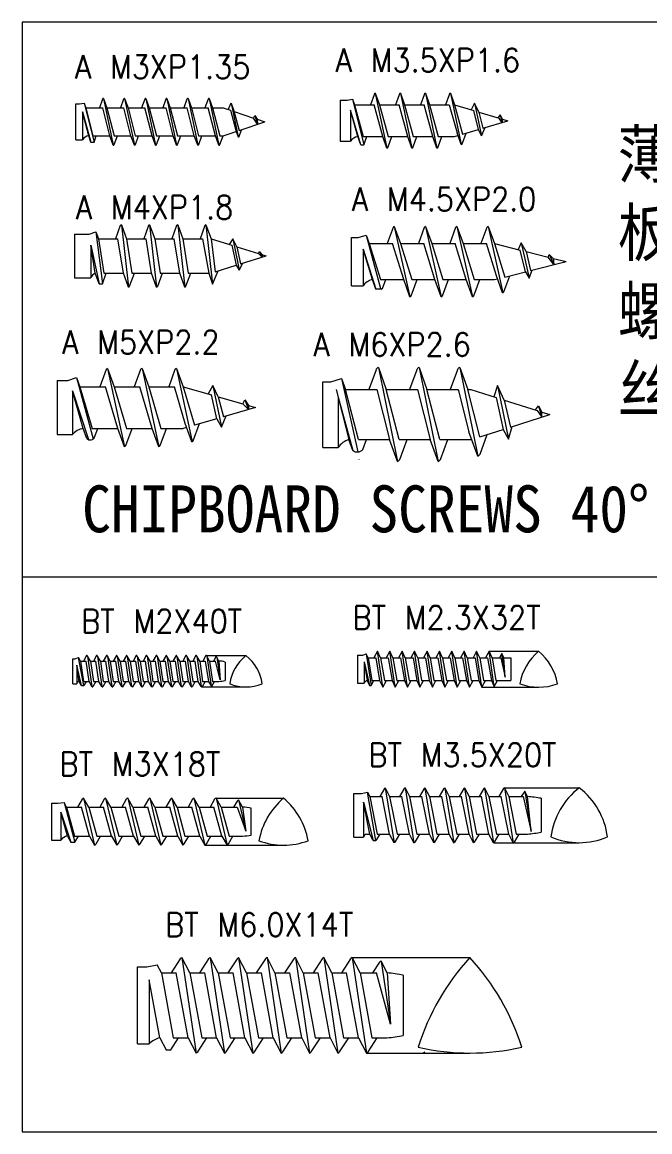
# Model space of a CAD drawing. Header units: millimetres. Extents: x 1190 to 1493, y 468 to 700.
# Drawn here: x 1295.4 to 1335.6, y 468.5 to 539.4 of the extents above; entities that cross this region are included whole.
import ezdxf

# ---------------------------------------------------------------- set-up
doc = ezdxf.new("R2010")
doc.units = ezdxf.units.MM
doc.styles.add('数字', font='txt.shx', dxfattribs={"width": 0.9, "height": 3, "bigfont": 'gbcbig.shx'})

msp = doc.modelspace()

# ---------------------------------------------------------------- linework, layer by layer
at = {"lineweight": 5, "ltscale": 0.5}
for p, q in [((1318.011, 534.85), (1318.281, 534.11)), ((1318.011, 534.85), (1318.753, 531.35)), ((1319.611, 534.85), (1319.881, 534.11)), ((1319.611, 534.85), (1320.353, 531.35)), ((1321.211, 534.85), (1321.481, 534.11)), ((1321.211, 534.85), (1321.953, 531.35)), ((1322.811, 534.85), (1323.081, 534.11)), ((1322.811, 534.85), (1323.504, 531.581)), ((1298.87, 534.176), (1299.11, 534.176)), ((1298.87, 531.876), (1298.87, 534.176)), ((1299.11, 534.176), (1299.396, 534.226)), ((1299.396, 534.226), (1299.506, 533.926)), ((1299.396, 534.226), (1300.03, 531.725)), ((1300.572, 534.484), (1300.369, 533.926)), ((1300.637, 534.526), (1300.856, 533.926)), ((1300.637, 534.526), (1301.258, 531.526)), ((1301.922, 534.484), (1301.719, 533.926)), ((1301.987, 534.526), (1302.206, 533.926)), ((1301.987, 534.526), (1302.608, 531.526)), ((1303.272, 534.484), (1303.069, 533.926)), ((1303.337, 534.526), (1303.556, 533.926)), ((1303.337, 534.526), (1303.958, 531.526)), ((1304.622, 534.484), (1304.419, 533.926)), ((1304.687, 534.526), (1304.906, 533.926)), ((1304.687, 534.526), (1305.308, 531.526)), ((1305.972, 534.484), (1305.769, 533.926)), ((1306.037, 534.526), (1306.256, 533.926)), ((1306.037, 534.526), (1306.658, 531.526)), ((1307.322, 534.484), (1307.119, 533.926)), ((1307.387, 534.526), (1307.606, 533.926)), ((1307.387, 534.526), (1308.008, 531.526)), ((1308.749, 534.183), (1308.614, 533.812)), ((1308.801, 534.217), (1308.975, 533.74)), ((1308.801, 534.217), (1309.248, 532.059)), ((1315.754, 534.41), (1316.201, 534.41)), ((1315.754, 534.41), (1315.754, 531.79)), ((1316.201, 534.41), (1316.546, 534.48)), ((1316.546, 534.48), (1316.681, 534.11)), ((1316.546, 534.48), (1317.277, 531.553)), ((1317.93, 534.763), (1317.692, 534.11)), ((1319.53, 534.763), (1319.292, 534.11)), ((1321.13, 534.763), (1320.892, 534.11)), ((1322.73, 534.763), (1322.492, 534.11)), ((1324.356, 534.217), (1324.148, 533.793)), ((1324.356, 534.217), (1324.798, 532.132)), ((1324.625, 533.652), (1324.356, 534.217)), ((1299.689, 532.126), (1299.299, 533.664)), ((1299.299, 533.664), (1299.299, 531.876)), ((1299.299, 533.664), (1299.835, 531.725)), ((1299.506, 533.926), (1300.582, 533.926)), ((1299.506, 533.926), (1299.963, 532.126)), ((1301.039, 532.126), (1300.582, 533.926)), ((1300.856, 533.926), (1301.932, 533.926)), ((1300.856, 533.926), (1301.313, 532.126)), ((1302.389, 532.126), (1301.932, 533.926)), ((1302.206, 533.926), (1303.282, 533.926)), ((1302.206, 533.926), (1302.663, 532.126)), ((1303.739, 532.126), (1303.282, 533.926)), ((1303.556, 533.926), (1304.013, 532.126)), ((1303.556, 533.926), (1304.632, 533.926)), ((1305.089, 532.126), (1304.632, 533.926)), ((1304.906, 533.926), (1305.363, 532.126)), ((1304.906, 533.926), (1305.982, 533.926)), ((1306.439, 532.126), (1305.982, 533.926)), ((1306.256, 533.926), (1307.332, 533.926)), ((1306.256, 533.926), (1306.713, 532.126)), ((1307.789, 532.126), (1307.332, 533.926)), ((1307.606, 533.926), (1308.276, 533.926)), ((1307.606, 533.926), (1308.063, 532.126)), ((1308.276, 533.926), (1308.751, 533.766)), ((1308.751, 533.766), (1309.116, 532.409)), ((1308.975, 533.74), (1309.297, 532.47)), ((1308.988, 533.686), (1310.23, 533.268)), ((1310.23, 533.268), (1310.318, 533.434)), ((1310.318, 533.434), (1310.488, 532.871)), ((1310.318, 533.434), (1310.459, 533.191)), ((1316.883, 532.09), (1316.426, 533.767)), ((1316.426, 533.767), (1316.426, 531.79)), ((1317.078, 531.553), (1316.426, 533.767)), ((1316.681, 534.11), (1317.933, 534.11)), ((1316.681, 534.11), (1317.231, 532.09)), ((1318.483, 532.09), (1317.933, 534.11)), ((1318.281, 534.11), (1319.533, 534.11)), ((1318.281, 534.11), (1318.831, 532.09)), ((1320.083, 532.09), (1319.533, 534.11)), ((1319.881, 534.11), (1321.133, 534.11)), ((1319.881, 534.11), (1320.431, 532.09)), ((1321.683, 532.09), (1321.133, 534.11)), ((1321.481, 534.11), (1322.031, 532.09)), ((1321.481, 534.11), (1322.733, 534.11)), ((1322.733, 534.11), (1323.234, 532.321)), ((1323.081, 534.11), (1323.59, 532.241)), ((1323.081, 534.11), (1324.306, 533.746)), ((1324.603, 532.541), (1324.306, 533.746)), ((1324.625, 533.652), (1325.934, 533.263)), ((1324.625, 533.652), (1324.89, 532.626)), ((1325.988, 533.476), (1325.842, 533.291)), ((1325.988, 533.476), (1326.092, 532.983)), ((1326.145, 533.201), (1325.988, 533.476)), ((1309.297, 532.47), (1310.948, 533.026)), ((1310.488, 532.871), (1310.23, 533.268)), ((1310.459, 533.191), (1310.948, 533.026)), ((1310.459, 533.191), (1310.488, 532.871)), ((1324.89, 532.626), (1326.487, 533.1)), ((1326.092, 532.983), (1325.934, 533.263)), ((1326.145, 533.201), (1326.092, 532.983)), ((1326.145, 533.201), (1326.487, 533.1)), ((1299.835, 531.725), (1299.689, 532.126)), ((1299.963, 532.126), (1301.039, 532.126)), ((1300.03, 531.725), (1300.176, 532.126)), ((1301.258, 531.526), (1301.039, 532.126)), ((1301.313, 532.126), (1302.389, 532.126)), ((1301.323, 531.569), (1301.526, 532.126)), ((1302.608, 531.526), (1302.389, 532.126)), ((1302.663, 532.126), (1303.739, 532.126)), ((1302.673, 531.569), (1302.876, 532.126)), ((1303.958, 531.526), (1303.739, 532.126)), ((1304.013, 532.126), (1305.089, 532.126)), ((1304.023, 531.569), (1304.226, 532.126)), ((1305.308, 531.526), (1305.089, 532.126)), ((1305.363, 532.126), (1306.439, 532.126)), ((1305.373, 531.569), (1305.576, 532.126)), ((1306.658, 531.526), (1306.439, 532.126)), ((1306.713, 532.126), (1307.789, 532.126)), ((1306.723, 531.569), (1306.926, 532.126)), ((1308.008, 531.526), (1307.789, 532.126)), ((1308.063, 532.126), (1308.276, 532.126)), ((1308.073, 531.569), (1308.276, 532.126)), ((1308.276, 532.126), (1309.116, 532.409)), ((1309.116, 532.409), (1309.248, 532.059)), ((1309.3, 532.092), (1309.457, 532.524)), ((1317.078, 531.553), (1316.883, 532.09)), ((1317.231, 532.09), (1318.483, 532.09)), ((1317.277, 531.553), (1317.472, 532.09)), ((1318.753, 531.35), (1318.483, 532.09)), ((1318.831, 532.09), (1320.083, 532.09)), ((1318.834, 531.436), (1319.072, 532.09)), ((1320.353, 531.35), (1320.083, 532.09)), ((1320.431, 532.09), (1321.683, 532.09)), ((1320.434, 531.436), (1320.672, 532.09)), ((1321.953, 531.35), (1321.683, 532.09)), ((1322.031, 532.09), (1323.081, 532.09)), ((1322.034, 531.436), (1322.272, 532.09)), ((1323.081, 532.09), (1323.295, 532.153)), ((1323.504, 531.581), (1323.234, 532.321)), ((1323.585, 531.668), (1323.818, 532.308)), ((1323.59, 532.241), (1324.603, 532.541)), ((1324.798, 532.132), (1324.603, 532.541)), ((1324.798, 532.132), (1325.038, 532.67)), ((1298.87, 531.876), (1299.299, 531.876)), ((1299.835, 531.725), (1300.03, 531.725)), ((1315.754, 531.79), (1316.426, 531.79)), ((1317.078, 531.553), (1317.277, 531.553)), ((1301.71, 526.391), (1301.404, 525.551)), ((1301.782, 526.451), (1302.109, 525.551)), ((1301.782, 526.451), (1302.232, 522.451)), ((1303.51, 526.391), (1303.204, 525.551)), ((1303.582, 526.451), (1303.909, 525.551)), ((1303.582, 526.451), (1304.032, 522.451)), ((1305.31, 526.391), (1305.004, 525.551)), ((1305.382, 526.451), (1305.709, 525.551)), ((1305.382, 526.451), (1305.832, 522.451)), ((1307.11, 526.391), (1306.804, 525.551)), ((1307.182, 526.451), (1307.509, 525.551)), ((1307.182, 526.451), (1307.61, 522.649)), ((1319.225, 526.34), (1320.225, 521.84)), ((1319.225, 526.34), (1319.626, 525.24)), ((1321.225, 526.34), (1322.225, 521.84)), ((1321.225, 526.34), (1321.626, 525.24)), ((1323.225, 526.34), (1324.225, 521.84)), ((1323.225, 526.34), (1323.626, 525.24)), ((1325.225, 526.34), (1326.167, 522.1)), ((1325.225, 526.34), (1325.626, 525.24)), ((1298.789, 525.851), (1299.713, 525.851)), ((1298.789, 525.851), (1298.789, 523.051)), ((1299.713, 525.851), (1300.146, 526.001)), ((1300.146, 526.001), (1300.309, 525.551)), ((1300.146, 526.001), (1300.563, 522.675)), ((1316.484, 525.64), (1316.91, 525.64)), ((1316.484, 522.54), (1316.484, 525.64)), ((1316.91, 525.64), (1317.425, 525.79)), ((1317.425, 525.79), (1317.626, 525.24)), ((1317.425, 525.79), (1318.333, 522.378)), ((1319.141, 526.275), (1318.765, 525.24)), ((1321.141, 526.275), (1320.765, 525.24)), ((1323.141, 526.275), (1322.765, 525.24)), ((1325.141, 526.275), (1324.765, 525.24)), ((1300.104, 523.351), (1299.823, 525.148)), ((1299.823, 525.148), (1299.823, 523.051)), ((1299.823, 525.148), (1300.35, 522.675)), ((1300.309, 525.551), (1301.56, 525.551)), ((1300.309, 525.551), (1300.653, 523.351)), ((1301.904, 523.351), (1301.56, 525.551)), ((1302.109, 525.551), (1302.453, 523.351)), ((1302.109, 525.551), (1303.36, 525.551)), ((1303.704, 523.351), (1303.36, 525.551)), ((1303.909, 525.551), (1304.253, 523.351)), ((1303.909, 525.551), (1305.16, 525.551)), ((1305.504, 523.351), (1305.16, 525.551)), ((1305.709, 525.551), (1306.053, 523.351)), ((1305.709, 525.551), (1306.96, 525.551)), ((1306.96, 525.551), (1307.373, 523.351)), ((1307.509, 525.551), (1308.845, 525.134)), ((1307.509, 525.551), (1307.779, 523.435)), ((1308.911, 525.553), (1308.666, 525.19)), ((1308.845, 525.134), (1309.123, 523.856)), ((1308.911, 525.553), (1309.243, 523.893)), ((1309.16, 525.035), (1308.911, 525.553)), ((1309.16, 525.035), (1310.539, 524.604)), ((1309.16, 525.035), (1309.403, 523.943)), ((1317.626, 525.24), (1319.113, 525.24)), ((1317.626, 525.24), (1318.337, 522.94)), ((1319.825, 522.94), (1319.113, 525.24)), ((1319.626, 525.24), (1321.113, 525.24)), ((1319.626, 525.24), (1320.337, 522.94)), ((1321.825, 522.94), (1321.113, 525.24)), ((1321.626, 525.24), (1322.337, 522.94)), ((1321.626, 525.24), (1323.113, 525.24)), ((1323.825, 522.94), (1323.113, 525.24)), ((1323.626, 525.24), (1325.113, 525.24)), ((1323.626, 525.24), (1324.337, 522.94)), ((1325.747, 523.191), (1325.113, 525.24)), ((1325.626, 525.24), (1326.286, 523.106)), ((1325.626, 525.24), (1327.265, 524.828)), ((1327.339, 525.289), (1327.148, 524.857)), ((1327.339, 525.289), (1327.841, 523.028)), ((1327.645, 524.733), (1327.339, 525.289)), ((1309.403, 523.943), (1311.028, 524.451)), ((1310.539, 524.604), (1310.61, 524.734)), ((1310.772, 524.371), (1310.539, 524.604)), ((1310.61, 524.734), (1310.772, 524.371)), ((1310.61, 524.734), (1310.793, 524.525)), ((1310.793, 524.525), (1310.772, 524.371)), ((1310.793, 524.525), (1311.028, 524.451)), ((1317.825, 522.94), (1317.225, 524.878)), ((1317.225, 524.878), (1317.225, 522.54)), ((1317.225, 524.878), (1318.051, 522.339)), ((1327.608, 523.438), (1327.265, 524.828)), ((1327.645, 524.733), (1329.062, 524.377)), ((1327.645, 524.733), (1327.937, 523.521)), ((1329.062, 524.377), (1329.129, 524.555)), ((1329.432, 523.896), (1329.062, 524.377)), ((1329.129, 524.555), (1329.432, 523.896)), ((1329.129, 524.555), (1329.38, 524.297)), ((1329.38, 524.297), (1330.203, 524.09)), ((1329.38, 524.297), (1329.432, 523.896)), ((1307.779, 523.435), (1309.123, 523.856)), ((1309.123, 523.856), (1309.311, 523.553)), ((1309.243, 523.893), (1309.311, 523.553)), ((1309.311, 523.553), (1309.547, 523.988)), ((1327.841, 523.028), (1328.027, 523.543)), ((1327.937, 523.521), (1330.203, 524.09)), ((1298.789, 523.051), (1299.823, 523.051)), ((1300.35, 522.675), (1300.104, 523.351)), ((1300.563, 522.675), (1300.809, 523.351)), ((1300.653, 523.351), (1301.904, 523.351)), ((1302.232, 522.451), (1301.904, 523.351)), ((1302.304, 522.511), (1302.609, 523.351)), ((1302.453, 523.351), (1303.704, 523.351)), ((1304.032, 522.451), (1303.704, 523.351)), ((1304.104, 522.511), (1304.409, 523.351)), ((1304.253, 523.351), (1305.504, 523.351)), ((1305.832, 522.451), (1305.504, 523.351)), ((1305.904, 522.511), (1306.209, 523.351)), ((1306.053, 523.351), (1307.373, 523.351)), ((1307.373, 523.351), (1307.61, 522.649)), ((1307.61, 522.649), (1307.962, 523.493)), ((1318.044, 522.339), (1317.825, 522.94)), ((1318.337, 522.94), (1319.825, 522.94)), ((1318.478, 522.371), (1318.686, 522.94)), ((1320.225, 521.84), (1319.825, 522.94)), ((1320.309, 521.905), (1320.686, 522.94)), ((1320.337, 522.94), (1321.825, 522.94)), ((1322.225, 521.84), (1321.825, 522.94)), ((1322.309, 521.905), (1322.686, 522.94)), ((1322.337, 522.94), (1323.825, 522.94)), ((1324.225, 521.84), (1323.825, 522.94)), ((1324.309, 521.905), (1324.686, 522.94)), ((1324.337, 522.94), (1325.626, 522.94)), ((1325.626, 522.94), (1325.821, 522.989)), ((1326.147, 522.091), (1325.747, 523.191)), ((1326.231, 522.156), (1326.606, 523.186)), ((1326.286, 523.106), (1327.608, 523.438)), ((1327.608, 523.438), (1327.841, 523.028)), ((1300.35, 522.675), (1300.563, 522.675)), ((1316.484, 522.54), (1317.225, 522.54)), ((1318.403, 522.339), (1318.044, 522.339)), ((1300.804, 517.189), (1300.404, 516.09)), ((1300.9, 517.26), (1301.326, 516.09)), ((1300.9, 517.26), (1301.968, 512.26)), ((1303.004, 517.189), (1302.604, 516.09)), ((1303.1, 517.26), (1303.526, 516.09)), ((1303.1, 517.26), (1304.168, 512.26)), ((1305.204, 517.189), (1304.804, 516.09)), ((1305.3, 517.26), (1305.726, 516.09)), ((1305.3, 517.26), (1306.301, 512.573)), ((1318.056, 517.177), (1317.595, 515.912)), ((1318.204, 517.312), (1319.428, 511.312)), ((1318.204, 517.312), (1318.714, 515.912)), ((1320.656, 517.177), (1320.195, 515.912)), ((1320.804, 517.312), (1322.028, 511.312)), ((1320.804, 517.312), (1321.314, 515.912)), ((1323.256, 517.177), (1322.795, 515.912)), ((1323.404, 517.312), (1324.558, 511.656)), ((1323.404, 517.312), (1323.914, 515.912)), ((1297.668, 516.49), (1298.349, 516.49)), ((1297.668, 516.49), (1297.668, 513.03)), ((1298.349, 516.49), (1298.913, 516.675)), ((1298.913, 516.675), (1299.126, 516.09)), ((1298.913, 516.675), (1299.974, 512.752)), ((1314.661, 516.412), (1315.177, 516.412)), ((1314.661, 512.212), (1314.661, 516.412)), ((1315.177, 516.412), (1315.859, 516.612)), ((1315.859, 516.612), (1316.114, 515.912)), ((1315.859, 516.612), (1316.903, 511.922)), ((1299.342, 513.43), (1298.643, 515.822)), ((1298.643, 515.822), (1298.643, 513.03)), ((1298.643, 515.822), (1299.671, 512.713)), ((1299.126, 516.09), (1300.764, 516.09)), ((1299.126, 516.09), (1299.903, 513.43)), ((1301.542, 513.43), (1300.764, 516.09)), ((1301.326, 516.09), (1302.103, 513.43)), ((1301.326, 516.09), (1302.964, 516.09)), ((1303.742, 513.43), (1302.964, 516.09)), ((1303.526, 516.09), (1304.303, 513.43)), ((1303.526, 516.09), (1305.164, 516.09)), ((1305.853, 513.734), (1305.164, 516.09)), ((1305.726, 516.09), (1306.443, 513.637)), ((1305.726, 516.09), (1307.528, 515.572)), ((1307.621, 516.168), (1307.329, 515.629)), ((1307.621, 516.168), (1308.188, 513.515)), ((1307.958, 515.448), (1307.621, 516.168)), ((1315.504, 515.912), (1316.318, 512.712)), ((1316.114, 515.912), (1318.104, 515.912)), ((1316.928, 512.712), (1316.114, 515.912)), ((1318.104, 515.912), (1318.918, 512.712)), ((1318.714, 515.912), (1320.704, 515.912)), ((1319.528, 512.712), (1318.714, 515.912)), ((1320.704, 515.912), (1321.518, 512.712)), ((1322.128, 512.712), (1321.314, 515.912)), ((1321.314, 515.912), (1323.304, 515.912)), ((1323.304, 515.912), (1323.991, 513.214)), ((1323.914, 515.912), (1324.118, 515.912)), ((1324.683, 512.89), (1323.914, 515.912)), ((1324.118, 515.912), (1325.726, 515.403)), ((1325.815, 516.169), (1325.576, 515.45)), ((1325.815, 516.169), (1326.515, 512.737)), ((1326.25, 515.237), (1325.815, 516.169)), ((1307.88, 514.05), (1307.528, 515.572)), ((1307.958, 515.448), (1309.546, 514.991)), ((1307.958, 515.448), (1308.298, 514.171)), ((1309.546, 514.991), (1309.674, 515.244)), ((1309.899, 514.631), (1309.546, 514.991)), ((1309.674, 515.244), (1309.899, 514.631)), ((1309.674, 515.244), (1309.907, 514.887)), ((1315.629, 515.421), (1315.629, 512.212)), ((1315.629, 515.421), (1316.573, 512.012)), ((1325.726, 515.403), (1326.173, 513.362)), ((1326.25, 515.237), (1328.351, 514.572)), ((1326.25, 515.237), (1326.654, 513.515)), ((1310.348, 514.76), (1308.298, 514.171)), ((1309.907, 514.887), (1309.899, 514.631)), ((1309.907, 514.887), (1310.348, 514.76)), ((1326.654, 513.515), (1329.173, 514.312)), ((1328.244, 514.606), (1328.443, 514.873)), ((1328.351, 514.572), (1328.654, 514.148)), ((1328.443, 514.873), (1328.654, 514.476)), ((1328.443, 514.873), (1328.654, 514.148)), ((1328.654, 514.476), (1329.173, 514.312)), ((1328.654, 514.148), (1328.654, 514.476)), ((1306.279, 512.564), (1305.853, 513.734)), ((1306.375, 512.636), (1306.775, 513.734)), ((1307.88, 514.05), (1306.443, 513.637)), ((1307.88, 514.05), (1308.188, 513.515)), ((1308.188, 513.515), (1308.479, 514.223)), ((1297.668, 513.03), (1298.643, 513.03)), ((1299.579, 512.779), (1299.342, 513.43)), ((1299.903, 513.43), (1301.542, 513.43)), ((1300.061, 512.873), (1300.264, 513.43)), ((1301.968, 512.26), (1301.542, 513.43)), ((1302.064, 512.332), (1302.464, 513.43)), ((1302.103, 513.43), (1303.742, 513.43)), ((1304.168, 512.26), (1303.742, 513.43)), ((1304.264, 512.332), (1304.664, 513.43)), ((1304.303, 513.43), (1305.726, 513.43)), ((1305.941, 513.493), (1305.726, 513.43)), ((1324.558, 511.656), (1323.991, 513.214)), ((1324.683, 512.89), (1326.173, 513.362)), ((1324.707, 511.79), (1325.162, 513.042)), ((1326.173, 513.362), (1326.515, 512.737)), ((1326.515, 512.737), (1326.764, 513.549)), ((1314.661, 512.212), (1315.629, 512.212)), ((1316.573, 512.012), (1316.318, 512.712)), ((1316.928, 512.712), (1318.918, 512.712)), ((1317.207, 512.079), (1317.437, 512.712)), ((1319.428, 511.312), (1318.918, 512.712)), ((1319.528, 512.712), (1321.518, 512.712)), ((1319.577, 511.446), (1320.037, 512.712)), ((1322.028, 511.312), (1321.518, 512.712)), ((1322.128, 512.712), (1324.118, 512.712)), ((1322.177, 511.446), (1322.637, 512.712)), ((1324.118, 512.712), (1324.168, 512.727)), ((1316.977, 511.446), (1316.982, 511.459)), ((1298.681, 498.706), (1298.805, 498.706)), ((1298.681, 497.106), (1298.681, 498.706)), ((1298.805, 498.706), (1299.031, 498.784)), ((1299.163, 498.556), (1299.031, 498.784)), ((1299.368, 496.994), (1299.031, 498.784)), ((1299.556, 498.906), (1299.354, 498.556)), ((1299.798, 498.556), (1299.613, 498.876)), ((1299.613, 498.876), (1299.895, 496.935)), ((1300.191, 498.906), (1299.989, 498.556)), ((1300.433, 498.556), (1300.248, 498.876)), ((1300.248, 498.876), (1300.53, 496.935)), ((1300.826, 498.906), (1300.624, 498.556)), ((1301.068, 498.556), (1300.883, 498.876)), ((1300.883, 498.876), (1301.165, 496.935)), ((1301.461, 498.906), (1301.259, 498.556)), ((1301.703, 498.556), (1301.518, 498.876)), ((1301.518, 498.876), (1301.8, 496.935)), ((1302.096, 498.906), (1301.894, 498.556)), ((1302.338, 498.556), (1302.153, 498.876)), ((1302.153, 498.876), (1302.435, 496.935)), ((1302.731, 498.906), (1302.529, 498.556)), ((1302.973, 498.556), (1302.788, 498.876)), ((1302.788, 498.876), (1303.07, 496.935)), ((1303.366, 498.906), (1303.164, 498.556)), ((1303.608, 498.556), (1303.423, 498.876)), ((1303.423, 498.876), (1303.705, 496.935)), ((1304.001, 498.906), (1303.799, 498.556)), ((1304.243, 498.556), (1304.058, 498.876)), ((1304.058, 498.876), (1304.34, 496.935)), ((1304.636, 498.906), (1304.434, 498.556)), ((1304.878, 498.556), (1304.693, 498.876)), ((1304.693, 498.876), (1304.975, 496.935)), ((1305.271, 498.906), (1305.069, 498.556)), ((1305.513, 498.556), (1305.328, 498.876)), ((1305.328, 498.876), (1305.61, 496.935)), ((1305.906, 498.906), (1305.704, 498.556)), ((1306.148, 498.556), (1305.963, 498.876)), ((1305.963, 498.876), (1306.245, 496.935)), ((1306.541, 498.906), (1306.339, 498.556)), ((1306.783, 498.556), (1306.598, 498.876)), ((1306.598, 498.876), (1306.88, 496.935)), ((1307.176, 498.906), (1306.974, 498.556)), ((1307.176, 498.906), (1309.742, 498.906)), ((1307.418, 498.556), (1307.233, 498.876)), ((1307.233, 498.876), (1307.511, 496.964)), ((1307.819, 498.827), (1307.663, 498.556)), ((1307.877, 498.811), (1308.089, 497.355)), ((1308.008, 498.556), (1307.877, 498.811)), ((1316.87, 498.933), (1317.217, 498.933)), ((1316.87, 498.933), (1316.87, 497.133)), ((1317.217, 498.933), (1317.431, 499.008)), ((1317.548, 498.753), (1317.431, 499.008)), ((1317.431, 499.008), (1317.75, 496.992)), ((1317.548, 498.753), (1318.041, 498.753)), ((1317.548, 498.753), (1317.795, 497.313)), ((1318.145, 499.183), (1317.912, 498.753)), ((1318.041, 498.753), (1318.288, 497.313)), ((1318.484, 496.883), (1318.145, 499.183)), ((1318.341, 498.753), (1318.145, 499.183)), ((1318.341, 498.753), (1318.834, 498.753)), ((1318.341, 498.753), (1318.588, 497.313)), ((1318.938, 499.183), (1318.705, 498.753)), ((1318.834, 498.753), (1319.081, 497.313)), ((1319.277, 496.883), (1318.938, 499.183)), ((1319.134, 498.753), (1318.938, 499.183)), ((1319.134, 498.753), (1319.627, 498.753)), ((1319.134, 498.753), (1319.381, 497.313)), ((1319.731, 499.183), (1319.498, 498.753)), ((1319.627, 498.753), (1319.874, 497.313)), ((1320.07, 496.883), (1319.731, 499.183)), ((1319.927, 498.753), (1319.731, 499.183)), ((1319.927, 498.753), (1320.174, 497.313)), ((1319.927, 498.753), (1320.42, 498.753)), ((1320.524, 499.183), (1320.291, 498.753)), ((1320.42, 498.753), (1320.667, 497.313)), ((1320.863, 496.883), (1320.524, 499.183)), ((1320.72, 498.753), (1320.524, 499.183)), ((1320.72, 498.753), (1321.213, 498.753)), ((1320.72, 498.753), (1320.967, 497.313)), ((1321.317, 499.183), (1321.084, 498.753)), ((1321.213, 498.753), (1321.46, 497.313)), ((1321.656, 496.883), (1321.317, 499.183)), ((1321.513, 498.753), (1321.317, 499.183)), ((1321.513, 498.753), (1322.006, 498.753)), ((1321.513, 498.753), (1321.76, 497.313)), ((1322.11, 499.183), (1321.877, 498.753)), ((1322.006, 498.753), (1322.253, 497.313)), ((1322.449, 496.883), (1322.11, 499.183)), ((1322.306, 498.753), (1322.11, 499.183)), ((1322.306, 498.753), (1322.553, 497.313)), ((1322.306, 498.753), (1322.799, 498.753)), ((1322.903, 499.183), (1322.67, 498.753)), ((1322.799, 498.753), (1323.046, 497.313)), ((1323.242, 496.883), (1322.903, 499.183)), ((1323.099, 498.753), (1322.903, 499.183)), ((1323.099, 498.753), (1323.592, 498.753)), ((1323.099, 498.753), (1323.346, 497.313)), ((1323.696, 499.183), (1323.463, 498.753)), ((1323.592, 498.753), (1323.839, 497.313)), ((1324.035, 496.883), (1323.696, 499.183)), ((1323.892, 498.753), (1323.696, 499.183)), ((1323.892, 498.753), (1324.385, 498.753)), ((1323.892, 498.753), (1324.139, 497.313)), ((1324.489, 499.183), (1324.256, 498.753)), ((1324.385, 498.753), (1324.632, 497.313)), ((1324.828, 496.883), (1324.489, 499.183)), ((1324.685, 498.753), (1324.489, 499.183)), ((1324.685, 498.753), (1324.932, 497.313)), ((1324.685, 498.753), (1325.178, 498.753)), ((1325.282, 499.183), (1325.049, 498.753)), ((1325.178, 498.753), (1325.436, 497.313)), ((1325.614, 496.935), (1325.282, 499.183)), ((1325.478, 498.753), (1325.282, 499.183)), ((1325.282, 499.183), (1328.452, 499.183)), ((1325.478, 498.753), (1326.028, 498.753)), ((1325.478, 498.753), (1325.705, 497.313)), ((1326.096, 499.036), (1325.944, 498.753)), ((1326.028, 498.753), (1326.32, 497.525)), ((1326.32, 497.525), (1326.096, 499.036)), ((1326.225, 498.753), (1326.096, 499.036)), ((1326.225, 498.753), (1326.666, 498.753)), ((1326.32, 497.525), (1326.225, 498.753)), ((1326.666, 498.753), (1326.666, 497.313)), ((1299.076, 497.256), (1298.924, 498.291)), ((1298.924, 498.291), (1298.924, 497.106)), ((1299.227, 496.994), (1298.924, 498.291)), ((1299.163, 498.556), (1299.52, 498.556)), ((1299.163, 498.556), (1299.353, 497.256)), ((1299.711, 497.256), (1299.52, 498.556)), ((1299.798, 498.556), (1300.155, 498.556)), ((1299.798, 498.556), (1299.988, 497.256)), ((1300.346, 497.256), (1300.155, 498.556)), ((1300.433, 498.556), (1300.79, 498.556)), ((1300.433, 498.556), (1300.623, 497.256)), ((1300.981, 497.256), (1300.79, 498.556)), ((1301.068, 498.556), (1301.258, 497.256)), ((1301.068, 498.556), (1301.425, 498.556)), ((1301.616, 497.256), (1301.425, 498.556)), ((1301.703, 498.556), (1302.06, 498.556)), ((1301.703, 498.556), (1301.893, 497.256)), ((1302.251, 497.256), (1302.06, 498.556)), ((1302.338, 498.556), (1302.695, 498.556)), ((1302.338, 498.556), (1302.528, 497.256)), ((1302.886, 497.256), (1302.695, 498.556)), ((1302.973, 498.556), (1303.163, 497.256)), ((1302.973, 498.556), (1303.33, 498.556)), ((1303.521, 497.256), (1303.33, 498.556)), ((1303.608, 498.556), (1303.965, 498.556)), ((1303.608, 498.556), (1303.798, 497.256)), ((1304.156, 497.256), (1303.965, 498.556)), ((1304.243, 498.556), (1304.6, 498.556)), ((1304.243, 498.556), (1304.433, 497.256)), ((1304.791, 497.256), (1304.6, 498.556)), ((1304.878, 498.556), (1305.068, 497.256)), ((1304.878, 498.556), (1305.235, 498.556)), ((1305.426, 497.256), (1305.235, 498.556)), ((1305.513, 498.556), (1305.87, 498.556)), ((1305.513, 498.556), (1305.703, 497.256)), ((1306.061, 497.256), (1305.87, 498.556)), ((1306.148, 498.556), (1306.505, 498.556)), ((1306.148, 498.556), (1306.338, 497.256)), ((1306.696, 497.256), (1306.505, 498.556)), ((1306.783, 498.556), (1306.973, 497.256)), ((1306.783, 498.556), (1307.14, 498.556)), ((1307.14, 498.556), (1307.348, 497.256)), ((1307.418, 498.556), (1307.795, 498.556)), ((1307.418, 498.556), (1307.598, 497.256)), ((1308.089, 497.355), (1307.795, 498.556)), ((1308.008, 498.556), (1308.089, 497.355)), ((1308.41, 498.493), (1308.41, 497.318)), ((1317.289, 498.514), (1317.495, 497.313)), ((1317.289, 498.514), (1317.289, 497.133)), ((1317.289, 498.514), (1317.642, 496.992)), ((1299.227, 496.994), (1299.076, 497.256)), ((1299.353, 497.256), (1299.711, 497.256)), ((1299.52, 497.256), (1299.368, 496.994)), ((1299.895, 496.935), (1299.711, 497.256)), ((1300.155, 497.256), (1299.953, 496.906)), ((1299.988, 497.256), (1300.346, 497.256)), ((1300.53, 496.935), (1300.346, 497.256)), ((1300.79, 497.256), (1300.588, 496.906)), ((1300.623, 497.256), (1300.981, 497.256)), ((1301.165, 496.935), (1300.981, 497.256)), ((1301.425, 497.256), (1301.223, 496.906)), ((1301.258, 497.256), (1301.616, 497.256)), ((1301.8, 496.935), (1301.616, 497.256)), ((1302.06, 497.256), (1301.858, 496.906)), ((1301.893, 497.256), (1302.251, 497.256)), ((1302.435, 496.935), (1302.251, 497.256)), ((1302.695, 497.256), (1302.493, 496.906)), ((1302.528, 497.256), (1302.886, 497.256)), ((1303.07, 496.935), (1302.886, 497.256)), ((1303.33, 497.256), (1303.128, 496.906)), ((1303.163, 497.256), (1303.521, 497.256)), ((1303.705, 496.935), (1303.521, 497.256)), ((1303.965, 497.256), (1303.763, 496.906)), ((1303.798, 497.256), (1304.156, 497.256)), ((1304.34, 496.935), (1304.156, 497.256)), ((1304.6, 497.256), (1304.398, 496.906)), ((1304.433, 497.256), (1304.791, 497.256)), ((1304.975, 496.935), (1304.791, 497.256)), ((1305.235, 497.256), (1305.033, 496.906)), ((1305.068, 497.256), (1305.426, 497.256)), ((1305.61, 496.935), (1305.426, 497.256)), ((1305.87, 497.256), (1305.668, 496.906)), ((1305.703, 497.256), (1306.061, 497.256)), ((1306.245, 496.935), (1306.061, 497.256)), ((1306.505, 497.256), (1306.303, 496.906)), ((1306.338, 497.256), (1306.696, 497.256)), ((1306.88, 496.935), (1306.696, 497.256)), ((1307.14, 497.256), (1306.938, 496.906)), ((1306.973, 497.256), (1307.331, 497.256)), ((1307.348, 497.256), (1307.511, 496.964)), ((1307.552, 496.946), (1307.721, 497.256)), ((1307.598, 497.256), (1308.008, 497.256)), ((1317.495, 497.313), (1317.642, 496.992)), ((1317.75, 496.992), (1317.924, 497.313)), ((1317.795, 497.313), (1318.288, 497.313)), ((1318.288, 497.313), (1318.484, 496.883)), ((1318.484, 496.883), (1318.717, 497.313)), ((1318.588, 497.313), (1319.081, 497.313)), ((1319.081, 497.313), (1319.277, 496.883)), ((1319.277, 496.883), (1319.51, 497.313)), ((1319.381, 497.313), (1319.874, 497.313)), ((1319.874, 497.313), (1320.07, 496.883)), ((1320.07, 496.883), (1320.303, 497.313)), ((1320.174, 497.313), (1320.667, 497.313)), ((1320.667, 497.313), (1320.863, 496.883)), ((1320.863, 496.883), (1321.096, 497.313)), ((1320.967, 497.313), (1321.46, 497.313)), ((1321.46, 497.313), (1321.656, 496.883)), ((1321.656, 496.883), (1321.889, 497.313)), ((1321.76, 497.313), (1322.253, 497.313)), ((1322.253, 497.313), (1322.449, 496.883)), ((1322.449, 496.883), (1322.682, 497.313)), ((1322.553, 497.313), (1323.046, 497.313)), ((1323.046, 497.313), (1323.242, 496.883)), ((1323.242, 496.883), (1323.475, 497.313)), ((1323.346, 497.313), (1323.839, 497.313)), ((1323.839, 497.313), (1324.035, 496.883)), ((1324.035, 496.883), (1324.268, 497.313)), ((1324.139, 497.313), (1324.632, 497.313)), ((1324.632, 497.313), (1324.828, 496.883)), ((1324.828, 496.883), (1325.061, 497.313)), ((1324.932, 497.313), (1325.436, 497.313)), ((1325.436, 497.313), (1325.614, 496.935)), ((1325.614, 496.935), (1325.822, 497.313)), ((1325.705, 497.313), (1326.666, 497.313)), ((1298.681, 497.106), (1298.924, 497.106)), ((1299.227, 496.994), (1299.368, 496.994)), ((1306.938, 496.906), (1309.742, 496.906)), ((1316.87, 497.133), (1317.289, 497.133)), ((1317.642, 496.992), (1317.75, 496.992)), ((1324.828, 496.883), (1328.452, 496.883)), ((1317.135, 490.095), (1317.512, 490.17)), ((1317.512, 490.17), (1317.654, 489.895)), ((1318.052, 487.084), (1317.512, 490.17)), ((1318.591, 490.418), (1318.289, 489.895)), ((1318.64, 490.445), (1319.209, 486.945)), ((1318.64, 490.445), (1318.924, 489.895)), ((1319.861, 490.418), (1319.559, 489.895)), ((1319.91, 490.445), (1320.479, 486.945)), ((1319.91, 490.445), (1320.194, 489.895)), ((1321.131, 490.418), (1320.829, 489.895)), ((1321.18, 490.445), (1321.749, 486.945)), ((1321.18, 490.445), (1321.464, 489.895)), ((1322.401, 490.418), (1322.099, 489.895)), ((1322.45, 490.445), (1323.019, 486.945)), ((1322.45, 490.445), (1322.734, 489.895)), ((1323.671, 490.418), (1323.369, 489.895)), ((1323.72, 490.445), (1324.289, 486.945)), ((1323.72, 490.445), (1324.004, 489.895)), ((1324.941, 490.418), (1324.639, 489.895)), ((1324.99, 490.445), (1325.559, 486.945)), ((1324.99, 490.445), (1325.274, 489.895)), ((1326.211, 490.418), (1325.909, 489.895)), ((1326.26, 490.445), (1331.045, 490.445)), ((1326.26, 490.445), (1326.829, 486.945)), ((1326.26, 490.445), (1326.544, 489.895)), ((1327.565, 490.233), (1327.335, 489.895)), ((1327.565, 490.233), (1327.983, 487.657)), ((1327.743, 489.895), (1327.565, 490.233)), ((1297.306, 489.472), (1297.715, 489.472)), ((1297.306, 489.472), (1297.306, 487.112)), ((1297.715, 489.472), (1298.114, 489.507)), ((1298.279, 489.222), (1298.114, 489.507)), ((1298.114, 489.507), (1298.807, 486.97)), ((1299.271, 489.724), (1298.982, 489.222)), ((1299.69, 489.222), (1299.361, 489.792)), ((1299.361, 489.792), (1300.066, 486.792)), ((1300.682, 489.724), (1300.393, 489.222)), ((1301.101, 489.222), (1300.772, 489.792)), ((1300.772, 489.792), (1301.477, 486.792)), ((1302.093, 489.724), (1301.804, 489.222)), ((1302.512, 489.222), (1302.183, 489.792)), ((1302.183, 489.792), (1302.888, 486.792)), ((1303.504, 489.724), (1303.215, 489.222)), ((1303.923, 489.222), (1303.594, 489.792)), ((1303.594, 489.792), (1304.299, 486.792)), ((1304.915, 489.724), (1304.626, 489.222)), ((1305.334, 489.222), (1305.005, 489.792)), ((1305.005, 489.792), (1305.71, 486.792)), ((1306.326, 489.724), (1306.037, 489.222)), ((1306.745, 489.222), (1306.416, 489.792)), ((1306.416, 489.792), (1307.121, 486.792)), ((1307.737, 489.724), (1307.448, 489.222)), ((1308.156, 489.222), (1307.827, 489.792)), ((1307.827, 489.792), (1308.532, 486.792)), ((1307.827, 489.792), (1312.146, 489.792)), ((1309.175, 489.607), (1308.953, 489.222)), ((1309.265, 489.676), (1309.733, 487.686)), ((1309.522, 489.222), (1309.265, 489.676)), ((1316.647, 490.095), (1317.135, 490.095)), ((1316.647, 487.295), (1316.647, 490.095)), ((1317.654, 487.495), (1317.248, 489.527)), ((1317.248, 489.527), (1317.248, 487.295)), ((1317.248, 489.527), (1317.867, 487.084)), ((1317.654, 489.895), (1318.445, 489.895)), ((1317.654, 489.895), (1318.134, 487.495)), ((1318.924, 487.495), (1318.445, 489.895)), ((1318.924, 489.895), (1319.715, 489.895)), ((1318.924, 489.895), (1319.404, 487.495)), ((1320.194, 487.495), (1319.715, 489.895)), ((1320.194, 489.895), (1320.985, 489.895)), ((1320.194, 489.895), (1320.674, 487.495)), ((1321.464, 487.495), (1320.985, 489.895)), ((1321.464, 489.895), (1321.944, 487.495)), ((1321.464, 489.895), (1322.255, 489.895)), ((1322.734, 487.495), (1322.255, 489.895)), ((1322.734, 489.895), (1323.525, 489.895)), ((1322.734, 489.895), (1323.214, 487.495)), ((1324.004, 487.495), (1323.525, 489.895)), ((1324.004, 489.895), (1324.484, 487.495)), ((1324.004, 489.895), (1324.795, 489.895)), ((1325.274, 487.495), (1324.795, 489.895)), ((1325.274, 489.895), (1326.065, 489.895)), ((1325.274, 489.895), (1325.754, 487.495)), ((1326.544, 487.495), (1326.065, 489.895)), ((1326.544, 489.895), (1327.453, 489.895)), ((1326.544, 489.895), (1327.024, 487.495)), ((1327.453, 489.895), (1327.983, 487.657)), ((1327.983, 487.657), (1327.743, 489.895)), ((1328.605, 489.78), (1328.605, 487.61)), ((1298.326, 487.362), (1297.905, 488.902)), ((1297.905, 488.902), (1297.905, 487.112)), ((1297.905, 488.902), (1298.552, 486.97)), ((1298.279, 489.222), (1299.229, 489.222)), ((1298.279, 489.222), (1298.787, 487.362)), ((1299.737, 487.362), (1299.229, 489.222)), ((1299.69, 489.222), (1300.64, 489.222)), ((1299.69, 489.222), (1300.198, 487.362)), ((1301.148, 487.362), (1300.64, 489.222)), ((1301.101, 489.222), (1302.051, 489.222)), ((1301.101, 489.222), (1301.609, 487.362)), ((1302.559, 487.362), (1302.051, 489.222)), ((1302.512, 489.222), (1303.02, 487.362)), ((1302.512, 489.222), (1303.462, 489.222)), ((1303.97, 487.362), (1303.462, 489.222)), ((1303.923, 489.222), (1304.873, 489.222)), ((1303.923, 489.222), (1304.431, 487.362)), ((1305.381, 487.362), (1304.873, 489.222)), ((1305.334, 489.222), (1305.842, 487.362)), ((1305.334, 489.222), (1306.284, 489.222)), ((1306.792, 487.362), (1306.284, 489.222)), ((1306.745, 489.222), (1307.695, 489.222)), ((1306.745, 489.222), (1307.253, 487.362)), ((1308.203, 487.362), (1307.695, 489.222)), ((1308.156, 489.222), (1309.183, 489.222)), ((1308.156, 489.222), (1308.664, 487.362)), ((1309.183, 489.222), (1309.733, 487.686)), ((1309.522, 489.222), (1309.733, 487.686)), ((1310.075, 487.427), (1310.075, 489.158)), ((1298.326, 487.362), (1298.552, 486.97)), ((1298.787, 487.362), (1299.737, 487.362)), ((1298.807, 486.97), (1299.034, 487.362)), ((1299.737, 487.362), (1300.066, 486.792)), ((1300.156, 486.861), (1300.445, 487.362)), ((1300.198, 487.362), (1301.148, 487.362)), ((1301.148, 487.362), (1301.477, 486.792)), ((1301.567, 486.861), (1301.856, 487.362)), ((1301.609, 487.362), (1302.559, 487.362)), ((1302.559, 487.362), (1302.888, 486.792)), ((1302.978, 486.861), (1303.267, 487.362)), ((1303.02, 487.362), (1303.97, 487.362)), ((1303.97, 487.362), (1304.299, 486.792)), ((1304.389, 486.861), (1304.678, 487.362)), ((1304.431, 487.362), (1305.381, 487.362)), ((1305.381, 487.362), (1305.71, 486.792)), ((1305.8, 486.861), (1306.089, 487.362)), ((1305.842, 487.362), (1306.792, 487.362)), ((1306.792, 487.362), (1307.121, 486.792)), ((1307.211, 486.861), (1307.5, 487.362)), ((1307.253, 487.362), (1308.203, 487.362)), ((1308.203, 487.362), (1308.532, 486.792)), ((1308.622, 486.861), (1308.911, 487.362)), ((1308.664, 487.362), (1309.522, 487.362)), ((1309.733, 487.686), (1309.733, 487.686)), ((1317.451, 487.495), (1317.654, 487.495)), ((1317.867, 487.084), (1317.654, 487.495)), ((1318.289, 487.495), (1318.052, 487.084)), ((1318.134, 487.495), (1318.924, 487.495)), ((1319.209, 486.945), (1318.924, 487.495)), ((1319.559, 487.495), (1319.258, 486.972)), ((1319.404, 487.495), (1320.194, 487.495)), ((1320.479, 486.945), (1320.194, 487.495)), ((1320.829, 487.495), (1320.528, 486.972)), ((1320.674, 487.495), (1321.464, 487.495)), ((1321.749, 486.945), (1321.464, 487.495)), ((1322.099, 487.495), (1321.798, 486.972)), ((1321.944, 487.495), (1322.734, 487.495)), ((1323.019, 486.945), (1322.734, 487.495)), ((1323.369, 487.495), (1323.068, 486.972)), ((1323.214, 487.495), (1324.004, 487.495)), ((1324.289, 486.945), (1324.004, 487.495)), ((1324.639, 487.495), (1324.338, 486.972)), ((1324.484, 487.495), (1325.274, 487.495)), ((1325.559, 486.945), (1325.274, 487.495)), ((1325.909, 487.495), (1325.608, 486.972)), ((1325.754, 487.495), (1326.544, 487.495)), ((1326.829, 486.945), (1326.544, 487.495)), ((1327.179, 487.495), (1326.878, 486.972)), ((1327.024, 487.495), (1327.743, 487.495)), ((1297.306, 487.112), (1297.905, 487.112)), ((1298.552, 486.97), (1298.807, 486.97)), ((1307.121, 486.792), (1312.146, 486.792)), ((1316.647, 487.295), (1317.248, 487.295)), ((1317.867, 487.084), (1318.052, 487.084)), ((1325.559, 486.945), (1331.045, 486.945)), ((1305.647, 479.596), (1306.554, 473.496)), ((1307.461, 479.596), (1308.368, 473.496)), ((1309.275, 479.596), (1310.182, 473.496)), ((1311.089, 479.596), (1311.996, 473.496)), ((1312.903, 479.596), (1313.81, 473.496)), ((1314.717, 479.596), (1315.624, 473.496)), ((1316.531, 479.596), (1317.438, 473.496)), ((1316.531, 479.596), (1324.059, 479.596)), ((1302.812, 479.016), (1303.401, 479.016)), ((1302.812, 474.076), (1302.812, 479.016)), ((1303.401, 479.016), (1304.066, 479.146)), ((1318.377, 479.378), (1318.977, 475.347)), ((1304.233, 474.476), (1303.553, 478.187)), ((1303.553, 478.187), (1303.553, 474.076)), ((1304.339, 478.616), (1305.288, 478.616)), ((1304.339, 478.616), (1305.098, 474.476)), ((1306.047, 474.476), (1305.288, 478.616)), ((1306.153, 478.616), (1307.102, 478.616)), ((1306.153, 478.616), (1306.912, 474.476)), ((1307.861, 474.476), (1307.102, 478.616)), ((1307.967, 478.616), (1308.916, 478.616)), ((1307.967, 478.616), (1308.726, 474.476)), ((1309.675, 474.476), (1308.916, 478.616)), ((1309.781, 478.616), (1310.54, 474.476)), ((1309.781, 478.616), (1310.73, 478.616)), ((1311.489, 474.476), (1310.73, 478.616)), ((1311.595, 478.616), (1312.544, 478.616)), ((1311.595, 478.616), (1312.354, 474.476)), ((1313.303, 474.476), (1312.544, 478.616)), ((1313.409, 478.616), (1314.358, 478.616)), ((1313.409, 478.616), (1314.168, 474.476)), ((1315.117, 474.476), (1314.358, 478.616)), ((1315.223, 478.616), (1315.982, 474.476)), ((1315.223, 478.616), (1316.172, 478.616)), ((1316.931, 474.476), (1316.172, 478.616)), ((1317.037, 478.616), (1318.084, 478.616)), ((1317.037, 478.616), (1317.796, 474.476)), ((1318.977, 475.347), (1318.084, 478.616)), ((1318.771, 478.616), (1318.977, 475.347)), ((1319.8, 478.466), (1319.8, 474.626)), ((1302.812, 474.076), (1303.553, 474.076)), ((1305.098, 474.476), (1306.047, 474.476)), ((1306.912, 474.476), (1307.861, 474.476)), ((1308.726, 474.476), (1309.675, 474.476)), ((1310.54, 474.476), (1311.489, 474.476)), ((1312.354, 474.476), (1313.303, 474.476)), ((1314.168, 474.476), (1315.117, 474.476)), ((1315.982, 474.476), (1316.931, 474.476)), ((1317.796, 474.476), (1318.771, 474.476)), ((1304.632, 473.706), (1304.934, 473.706)), ((1317.438, 473.496), (1324.059, 473.496))]:
    msp.add_line(p, q, dxfattribs=at)
at = {"lineweight": 5}
msp.add_line((1295.437, 503.929), (1387.631, 503.929), dxfattribs=at)
msp.add_lwpolyline([(1387.631, 539.396), (1295.437, 539.396), (1295.437, 468.461), (1387.631, 468.461)], close=True, dxfattribs=at)
at = {"lineweight": 5, "ltscale": 0.5}
for points in [[(1305.542, 479.526), (1304.958, 478.616)], [(1306.153, 478.616), (1305.647, 479.596)], [(1307.356, 479.526), (1306.772, 478.616)], [(1307.967, 478.616), (1307.461, 479.596)], [(1309.17, 479.526), (1308.586, 478.616)], [(1309.781, 478.616), (1309.275, 479.596)], [(1310.984, 479.526), (1310.4, 478.616)], [(1311.595, 478.616), (1311.089, 479.596)], [(1312.798, 479.526), (1312.214, 478.616)], [(1313.409, 478.616), (1312.903, 479.596)], [(1314.612, 479.526), (1314.028, 478.616)], [(1315.223, 478.616), (1314.717, 479.596)], [(1316.426, 479.526), (1315.842, 478.616)], [(1317.037, 478.616), (1316.531, 479.596)], [(1304.339, 478.616), (1304.066, 479.146)], [(1318.273, 479.308), (1317.829, 478.616)], [(1318.771, 478.616), (1318.377, 479.378)], [(1304.233, 474.476), (1304.632, 473.706)], [(1304.934, 473.706), (1305.428, 474.476)], [(1306.047, 474.476), (1306.554, 473.496)], [(1306.659, 473.566), (1307.242, 474.476)], [(1307.861, 474.476), (1308.368, 473.496)], [(1308.473, 473.566), (1309.056, 474.476)], [(1309.675, 474.476), (1310.182, 473.496)], [(1310.287, 473.566), (1310.87, 474.476)], [(1311.489, 474.476), (1311.996, 473.496)], [(1312.101, 473.566), (1312.684, 474.476)], [(1313.303, 474.476), (1313.81, 473.496)], [(1313.915, 473.566), (1314.498, 474.476)], [(1315.117, 474.476), (1315.624, 473.496)], [(1315.729, 473.566), (1316.312, 474.476)], [(1316.931, 474.476), (1317.438, 473.496)], [(1317.543, 473.566), (1318.126, 474.476)]]:
    msp.add_lwpolyline(points, dxfattribs=at)
for centre, radius, start, end in [((1318.09, 534.694), 0.174, 116.75769, 156.79689), ((1319.69, 534.694), 0.174, 116.75769, 156.79689), ((1321.29, 534.694), 0.174, 116.75769, 156.79689), ((1322.89, 534.694), 0.174, 116.75769, 156.79689), ((1300.666, 534.41), 0.12, 103.99035, 142.05699), ((1302.016, 534.41), 0.12, 103.99035, 142.05699), ((1303.366, 534.41), 0.12, 103.99035, 142.05699), ((1304.716, 534.41), 0.12, 103.99035, 142.05699), ((1306.066, 534.41), 0.12, 103.99035, 142.05699), ((1307.416, 534.41), 0.12, 103.99035, 142.05699), ((1308.824, 534.124), 0.095, 103.99035, 142.05699), ((1299.706, 531.67), 0.457, 92.12489, 153.11423), ((1309.225, 532.151), 0.095, 283.99035, 322.05699), ((1317.058, 531.325), 0.784, 102.87719, 143.67574), ((1301.229, 531.642), 0.12, 283.99035, 322.05699), ((1302.579, 531.642), 0.12, 283.99035, 322.05699), ((1303.929, 531.642), 0.12, 283.99035, 322.05699), ((1305.279, 531.642), 0.12, 283.99035, 322.05699), ((1306.629, 531.642), 0.12, 283.99035, 322.05699), ((1307.979, 531.642), 0.12, 283.99035, 322.05699), ((1318.674, 531.505), 0.174, 296.75769, 336.79689), ((1320.274, 531.505), 0.174, 296.75769, 336.79689), ((1321.874, 531.505), 0.174, 296.75769, 336.79689), ((1323.425, 531.736), 0.174, 296.75769, 336.79689), ((1301.818, 526.335), 0.122, 107.31214, 152.2582), ((1303.618, 526.335), 0.122, 107.31214, 152.2582), ((1305.418, 526.335), 0.122, 107.31214, 152.2582), ((1307.218, 526.335), 0.122, 107.31214, 152.2582), ((1319.285, 526.176), 0.174, 110.14967, 145.57852), ((1321.285, 526.176), 0.174, 110.14967, 145.57852), ((1323.285, 526.176), 0.174, 110.14967, 145.57852), ((1325.285, 526.176), 0.174, 110.14967, 145.57852), ((1300.427, 522.767), 0.668, 118.95484, 154.81025), ((1318.014, 522.007), 0.951, 101.44375, 145.96548), ((1302.196, 522.568), 0.122, 287.31214, 332.2582), ((1303.996, 522.568), 0.122, 287.31214, 332.2582), ((1305.796, 522.568), 0.122, 287.31214, 332.2582), ((1326.087, 522.255), 0.174, 290.14967, 325.57852), ((1320.165, 522.003), 0.174, 290.14967, 325.57852), ((1322.165, 522.003), 0.174, 290.14967, 325.57852), ((1324.165, 522.003), 0.174, 290.14967, 325.57852), ((1300.958, 517.082), 0.187, 108.02515, 145.30061), ((1303.158, 517.082), 0.187, 108.02515, 145.30061), ((1305.358, 517.082), 0.187, 108.02515, 145.30061), ((1318.267, 517.093), 0.227, 105.86164, 161.72883), ((1320.867, 517.093), 0.227, 105.86164, 161.72883), ((1323.467, 517.093), 0.227, 105.86164, 161.72883), ((1299.588, 512.189), 1.265, 101.19964, 138.33238), ((1299.791, 512.976), 0.289, 222.99073, 340.89538), ((1301.91, 512.439), 0.187, 288.02515, 325.30061), ((1304.11, 512.439), 0.187, 288.02515, 325.30061), ((1306.221, 512.742), 0.187, 288.02515, 325.30061), ((1316.713, 511.443), 1.329, 107.29153, 144.64137), ((1316.853, 512.392), 0.472, 233.59901, 318.50132), ((1319.366, 511.53), 0.227, 285.86164, 341.72883), ((1321.966, 511.53), 0.227, 285.86164, 341.72883), ((1324.496, 511.874), 0.227, 285.86164, 341.72883), ((1299.566, 498.855), 0.0516, 23.67891, 101.17213), ((1300.201, 498.855), 0.0516, 23.67891, 101.17213), ((1300.836, 498.855), 0.0516, 23.67891, 101.17213), ((1301.471, 498.855), 0.0516, 23.67891, 101.17213), ((1302.106, 498.855), 0.0516, 23.67891, 101.17213), ((1302.741, 498.855), 0.0516, 23.67891, 101.17213), ((1303.376, 498.855), 0.0516, 23.67891, 101.17213), ((1304.011, 498.855), 0.0516, 23.67891, 101.17213), ((1304.646, 498.855), 0.0516, 23.67891, 101.17213), ((1305.281, 498.855), 0.0516, 23.67891, 101.17213), ((1305.916, 498.855), 0.0516, 23.67891, 101.17213), ((1306.551, 498.855), 0.0516, 23.67891, 101.17213), ((1307.186, 498.855), 0.0516, 23.67891, 101.17213), ((1307.834, 498.764), 0.0644, 47.352, 102.66336), ((1311.512, 496.682), 2.842, 128.51826, 171.48174), ((1307.973, 496.682), 2.842, 8.51826, 51.48174), ((1330.686, 496.503), 3.489, 129.81316, 170.18684), ((1326.217, 496.503), 3.489, 9.81316, 50.18684), ((1307.989, 497.111), 1.444, 73.05525, 89.24775), ((1299.085, 497.094), 0.162, 93.46379, 175.89851), ((1307.989, 498.7), 1.444, 270.75225, 286.94475), ((1317.665, 496.909), 0.438, 112.82613, 149.27676), ((1299.943, 496.956), 0.0516, 203.67891, 281.17213), ((1300.578, 496.956), 0.0516, 203.67891, 281.17213), ((1301.213, 496.956), 0.0516, 203.67891, 281.17213), ((1301.848, 496.956), 0.0516, 203.67891, 281.17213), ((1302.483, 496.956), 0.0516, 203.67891, 281.17213), ((1303.118, 496.956), 0.0516, 203.67891, 281.17213), ((1303.753, 496.956), 0.0516, 203.67891, 281.17213), ((1304.388, 496.956), 0.0516, 203.67891, 281.17213), ((1305.023, 496.956), 0.0516, 203.67891, 281.17213), ((1305.658, 496.956), 0.0516, 203.67891, 281.17213), ((1306.293, 496.956), 0.0516, 203.67891, 281.17213), ((1306.928, 496.956), 0.0516, 203.67891, 281.17213), ((1307.56, 497.021), 0.0753, 229.43274, 263.47029), ((1309.742, 499.747), 2.842, 248.51826, 291.48174), ((1328.452, 500.373), 3.489, 249.81316, 290.18684), ((1318.655, 490.361), 0.0853, 99.73212, 137.98565), ((1319.925, 490.361), 0.0853, 99.73212, 137.98565), ((1321.195, 490.361), 0.0853, 99.73212, 137.98565), ((1322.465, 490.361), 0.0853, 99.73212, 137.98565), ((1323.735, 490.361), 0.0853, 99.73212, 137.98565), ((1325.005, 490.361), 0.0853, 99.73212, 137.98565), ((1326.275, 490.361), 0.0853, 99.73212, 137.98565), ((1333.887, 486.713), 4.691, 127.29237, 172.70763), ((1328.203, 486.713), 4.691, 7.29237, 52.70763), ((1299.448, 489.586), 0.224, 112.85007, 142.12625), ((1300.859, 489.586), 0.224, 112.85007, 142.12625), ((1302.27, 489.586), 0.224, 112.85007, 142.12625), ((1303.681, 489.586), 0.224, 112.85007, 142.12625), ((1305.092, 489.586), 0.224, 112.85007, 142.12625), ((1306.503, 489.586), 0.224, 112.85007, 142.12625), ((1307.914, 489.586), 0.224, 112.85007, 142.12625), ((1309.352, 489.469), 0.224, 112.85007, 142.12625), ((1315.175, 486.225), 4.68, 130.33856, 169.66144), ((1309.117, 486.225), 4.68, 10.33856, 49.66144), ((1326.228, 475.253), 14.72, 80.70969, 84.09292), ((1309.142, 483.544), 5.691, 80.56234, 86.16745), ((1298.41, 486.743), 0.625, 97.70771, 143.77588), ((1309.142, 493.04), 5.691, 273.83255, 279.43766), ((1317.508, 487.235), 0.266, 102.19955, 166.92935), ((1326.228, 502.137), 14.72, 275.90708, 279.29031), ((1299.979, 486.999), 0.224, 292.85007, 322.12625), ((1301.39, 486.999), 0.224, 292.85007, 322.12625), ((1302.801, 486.999), 0.224, 292.85007, 322.12625), ((1304.212, 486.999), 0.224, 292.85007, 322.12625), ((1305.623, 486.999), 0.224, 292.85007, 322.12625), ((1307.034, 486.999), 0.224, 292.85007, 322.12625), ((1308.445, 486.999), 0.224, 292.85007, 322.12625), ((1312.146, 491.472), 4.68, 250.33856, 289.66144), ((1319.194, 487.029), 0.0853, 279.73212, 317.98565), ((1320.464, 487.029), 0.0853, 279.73212, 317.98565), ((1321.734, 487.029), 0.0853, 279.73212, 317.98565), ((1323.004, 487.029), 0.0853, 279.73212, 317.98565), ((1324.274, 487.029), 0.0853, 279.73212, 317.98565), ((1325.544, 487.029), 0.0853, 279.73212, 317.98565), ((1326.814, 487.029), 0.0853, 279.73212, 317.98565), ((1331.045, 491.636), 4.691, 247.29237, 292.70763), ((1305.756, 479.319), 0.298, 111.49606, 135.90592), ((1307.57, 479.319), 0.298, 111.49606, 135.90592), ((1309.384, 479.319), 0.298, 111.49606, 135.90592), ((1311.198, 479.319), 0.298, 111.49606, 135.90592), ((1313.012, 479.319), 0.298, 111.49606, 135.90592), ((1314.826, 479.319), 0.298, 111.49606, 135.90592), ((1316.64, 479.319), 0.298, 111.49606, 135.90592), ((1335.118, 469.39), 15.049, 137.29692, 162.70308), ((1313, 469.39), 15.049, 17.29692, 42.70308), ((1318.487, 479.101), 0.298, 111.49606, 135.90592), ((1318.562, 473.578), 5.042, 75.787, 87.62761), ((1318.562, 479.514), 5.042, 272.37239, 284.213), ((1304.568, 473.129), 1.388, 103.93154, 136.97376), ((1324.059, 488.545), 15.049, 257.29692, 282.70308), ((1306.445, 473.773), 0.298, 291.49606, 315.90592), ((1308.259, 473.773), 0.298, 291.49606, 315.90592), ((1310.073, 473.773), 0.298, 291.49606, 315.90592), ((1311.887, 473.773), 0.298, 291.49606, 315.90592), ((1313.701, 473.773), 0.298, 291.49606, 315.90592), ((1315.515, 473.773), 0.298, 291.49606, 315.90592), ((1317.329, 473.773), 0.298, 291.49606, 315.90592), ((1320.957, 473.773), 0.298, 291.49606, 315.90592)]:
    msp.add_arc(centre, radius, start, end, dxfattribs=at)
msp.add_open_spline([(1318.333, 522.378), (1318.352, 522.355), (1318.395, 522.324), (1318.449, 522.351), (1318.478, 522.371)], degree=3, knots=[0.1384263, 0.1384263, 0.1384263, 0.1384263, 0.2313, 0.3268007, 0.3268007, 0.3268007, 0.3268007], dxfattribs=at)

# ---------------------------------------------------------------- texts
at = {"lineweight": 5, "attachment_point": 1, "style": '数字'}
for s, insert, char_height, width in [('A M3.5XP1.6', (1315.474, 537.722), 1.5, 19.85793), ('A M3XP1.35', (1298.812, 537.29), 1.5, 19.85793), ('A M4.5XP2.0', (1316.514, 528.833), 1.5, 19.85793), ('A M4XP1.8', (1298.872, 528.313), 1.5, 19.85793), ('A M5XP2.2', (1297.998, 519.686), 1.5, 19.85793), ('A M6XP2.6', (1314.058, 519.539), 1.5, 19.85793), ('{\\fSimSun|b0|i0|c134|p2;CHIPBOARD SCREWS 40%%D}', (1299.268, 509.787), 3, 54.81), ('BT M2X40T', (1299.216, 501.859), 1.5, 19.85793), ('BT M2.3X32T', (1316.557, 502.084), 1.5, 19.85793), ('BT M3.5X20T', (1317.574, 493.305), 1.5, 19.85793), ('BT M3X18T', (1297.824, 492.725), 1.5, 19.85793), ('BT M6.0X14T', (1304.579, 482.456), 1.5, 19.85793)]:
    msp.add_mtext(s, dxfattribs=dict(at, insert=insert, char_height=char_height, width=width))
at = {"lineweight": 5, "ltscale": 0.5, "insert": (1333.503, 532.448), "char_height": 3, "width": 70.91089, "attachment_point": 1, "style": '数字'}
msp.add_mtext('{\\fSimSun|b0|i0|c134|p2;薄\\P板\\P螺\\P丝}', dxfattribs=at)

doc.saveas('drawing.dxf')
